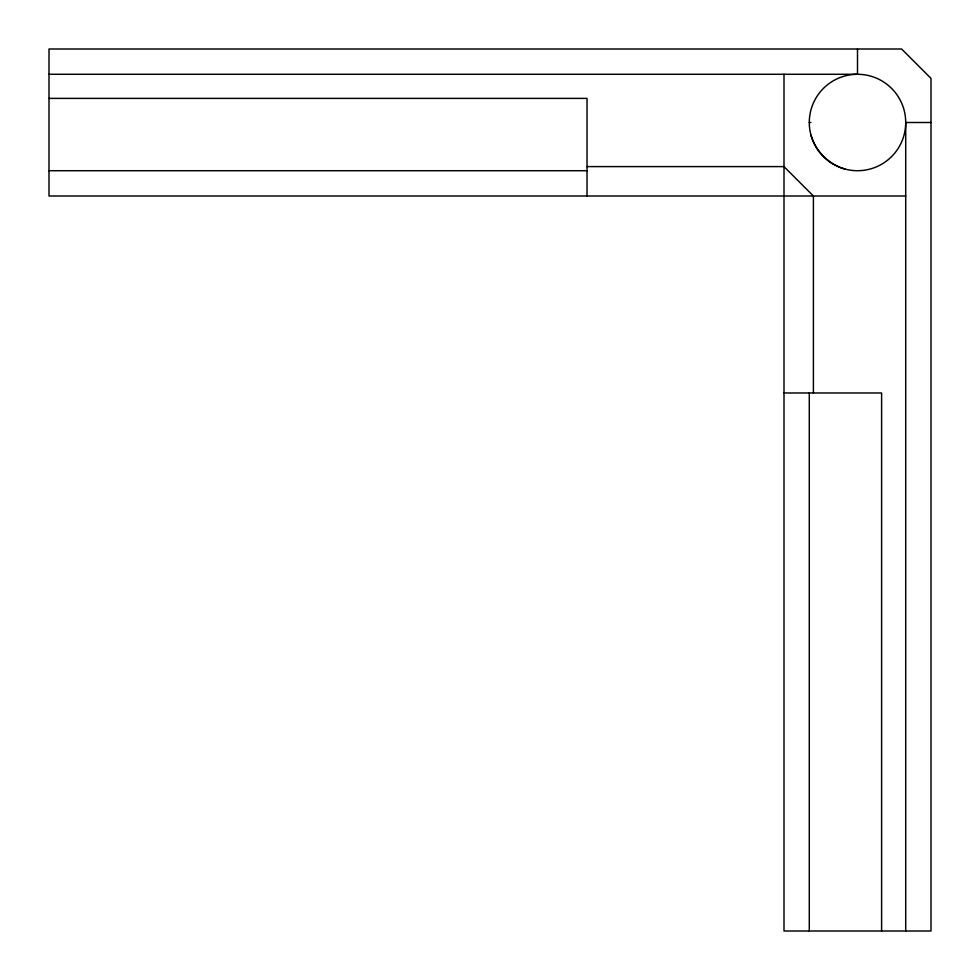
<?xml version="1.0" encoding="UTF-8"?>
<svg xmlns="http://www.w3.org/2000/svg" width="980" height="980" viewBox="0 0 980 980"><rect width="100%" height="100%" fill="white"/><g stroke="black" fill="none" stroke-linecap="round" stroke-linejoin="round"><path stroke-width="1.47" d="M49 74.284L857.5 74.284L857.5 49M49 98.392L587.02 98.392L587.02 196M809.284 122.5L810.926 122.5M931 122.5L905.716 122.5L905.716 931M587.02 166.6L784 166.6L813.4 196L813.4 392.98M49 170.716L587.02 170.716M905.716 196L49 196L49 49L901.6 49L931 78.4L931 931L784 931L784 74.284M784 392.98L881.608 392.98L881.608 931M845.017 169.075C828.7 164.407 815.593 151.3 810.926 134.983M809.284 392.98L809.284 931M823.408 156.592A48.216 48.216 0 0 0 904.075 134.983A48.216 48.216 0 0 0 845.017 75.925A48.216 48.216 0 0 0 823.408 156.592"/></g></svg>
